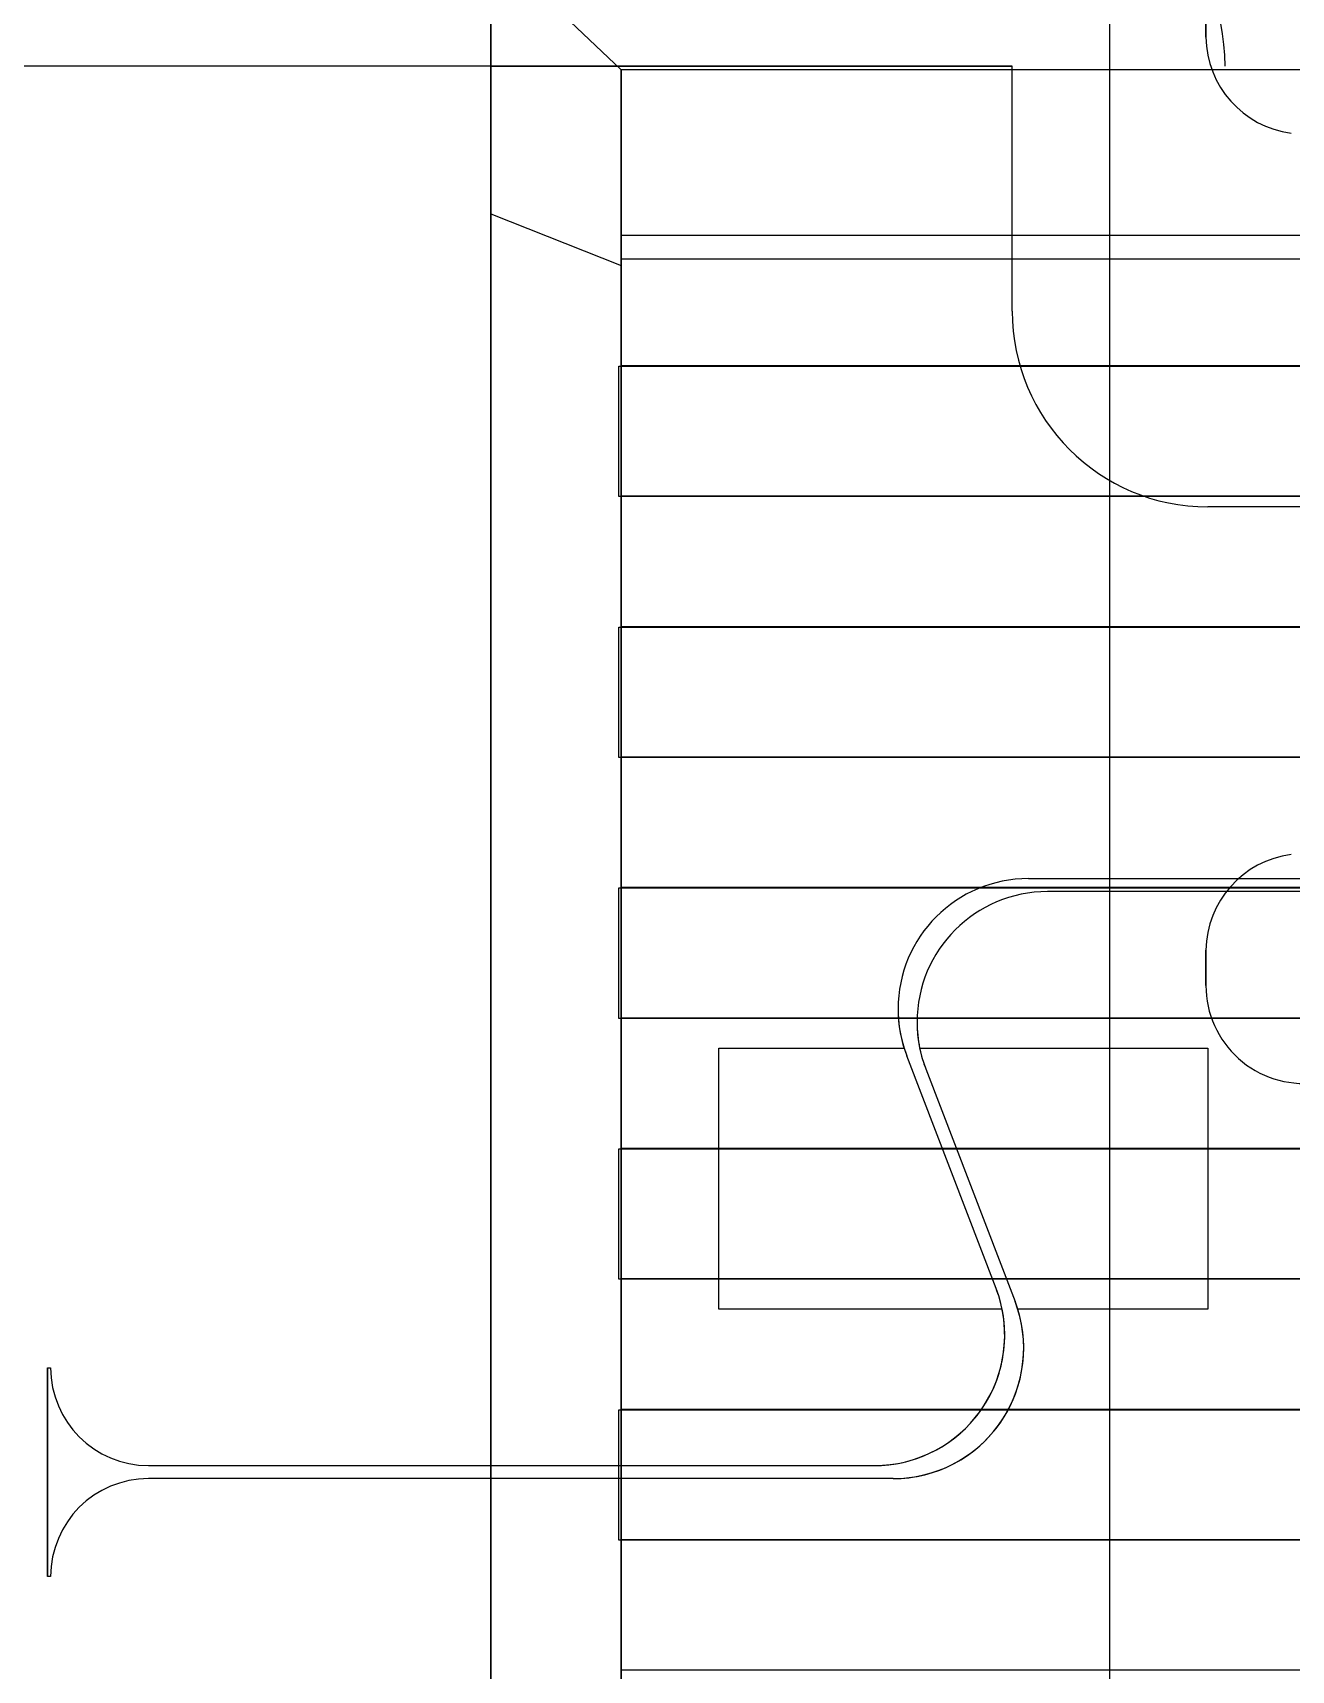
# Model space of a CAD drawing. Header units: millimetres. Extents: x -26.5 to 28.9, y -30 to 30.
# Drawn here: x 22.648 to 24.578, y -10.394 to -7.883 of the extents above; entities that cross this region are included whole.
import ezdxf

# ---------------------------------------------------------------- set-up
doc = ezdxf.new("R2010")
doc.units = ezdxf.units.MM
doc.layers.add('Feature', color=7, linetype='CONTINUOUS')

msp = doc.modelspace()

# ---------------------------------------------------------------- linework, layer by layer
at = {"layer": 'Feature'}
for p, q in [((23.35, -7.29, 4.2), (23.35, -12.89, 4.2)), ((23.35, -7.29, 4.2), (23.35, -12.89, 4.2)), ((24.3, -12.59, 4.5), (24.3, -7.59, 4.5)), ((24.3, -12.59, 4.5), (24.3, -7.59, 4.5)), ((24.3, -12.59, 4.57), (24.3, -7.59, 4.57)), ((24.3, -12.59, 4.57), (24.3, -7.59, 4.57)), ((23.35, -12.43, 3.53), (23.35, -7.75, 3.53)), ((23.35, -7.75, 2.98479), (23.35, -8.16076, 2.57)), ((23.35, -7.75, 2.98479), (23.55, -7.94, 3.06294)), ((23.35, -7.75, 2.98479), (23.35, -8.16076, 2.57)), ((23.35, -7.75, 3.53), (23.55, -7.94, 3.34)), ((23.35, -7.75, 2.98479), (23.55, -7.94, 3.06294)), ((23.35, -7.75, 3.53), (23.55, -7.94, 3.34)), ((23.35, -12.43, 3.53), (23.35, -7.75, 3.53)), ((24.4472, -7.83585, 4.5), (24.4472, -7.89, 4.5)), ((24.4472, -7.89, 4.2), (24.4472, -7.83585, 4.2)), ((24.4472, -7.83585, 4.5), (24.4472, -7.89, 4.5)), ((24.4472, -7.89, 4.2), (24.4472, -7.83585, 4.2)), ((24.4472, -7.89, 4.2), (24.4472, -7.89, 4.2)), ((24.4472, -7.89, 4.2), (24.4472, -7.89, 4.5)), ((24.4472, -7.89, 4.2), (24.4472, -7.89, 4.5)), ((24.4472, -7.89, 4.2), (24.4472, -7.89, 4.2)), ((24.4472, -7.89, 4.2), (24.4472, -7.89, 4.5)), ((24.4472, -7.89, 4.2), (24.4472, -7.89, 4.5)), ((24.15, -7.93449, 1.6), (22, -7.93449, 1.6)), ((24.15, -7.93449, 1.6), (22, -7.93449, 1.6)), ((23.35, -7.93449, 1.9), (24.15, -7.93449, 1.9)), ((23.35, -10.08, 1.9), (23.35, -7.93449, 1.9)), ((23.35, -7.93449, 1.9), (24.15, -7.93449, 1.9)), ((23.35, -10.08, 1.9), (23.35, -7.93449, 1.9)), ((23.55, -8.2301, 2.77), (23.55, -7.94, 3.06294)), ((25.9, -7.94, 3.06294), (23.55, -7.94, 3.06294)), ((23.55, -7.94, 3.06294), (23.55, -7.94, 3.33)), ((25.54, -7.94, 3.33), (23.55, -7.94, 3.33)), ((25.9, -7.94, 3.06294), (23.55, -7.94, 3.06294)), ((23.55, -12.24, 3.33), (23.55, -7.94, 3.33)), ((23.55, -7.94, 3.06294), (23.55, -7.94, 3.33)), ((23.55, -8.2301, 2.77), (23.55, -7.94, 3.06294)), ((25.54, -7.94, 3.33), (23.55, -7.94, 3.33)), ((23.55, -12.24, 3.33), (23.55, -7.94, 3.33)), ((23.55, -8.24, 2.76), (23.55, -7.94, 3.06294)), ((23.55, -7.94, 3.06294), (23.55, -7.94, 3.34)), ((23.55, -7.94, 3.34), (23.55, -12.24, 3.34)), ((23.55, -8.24, 2.76), (23.55, -7.94, 3.06294)), ((23.55, -7.94, 3.06294), (23.55, -7.94, 3.34)), ((23.55, -7.94, 3.34), (23.55, -12.24, 3.34)), ((24.15, -8.31, 1.9), (24.15, -7.93449, 1.9)), ((24.15, -8.31, 1.9), (24.15, -7.93449, 1.9)), ((24.15, -8.31, 1.6), (24.15, -7.93449, 1.6)), ((24.15, -8.31, 1.6), (24.15, -7.93449, 1.6)), ((23.35, -8.16076, 2.57), (23.35, -12.0192, 2.57)), ((23.35, -8.16076, 2.57), (23.55, -8.24, 2.76)), ((23.35, -8.16076, 2.57), (23.55, -8.24, 2.76)), ((23.35, -8.16076, 2.57), (23.35, -12.0192, 2.57)), ((23.55, -8.19338, 3.35), (24.8267, -8.19338, 3.35)), ((23.55, -8.19338, 3.33), (25.4779, -8.19338, 3.33)), ((23.55, -8.19338, 3.35), (23.55, -8.19338, 3.33)), ((23.55, -8.19338, 3.33), (23.55, -8.39338, 3.33)), ((23.55, -8.19338, 3.35), (23.55, -8.39338, 3.35)), ((23.55, -8.19338, 3.35), (23.55, -8.19338, 3.33)), ((23.55, -8.19338, 3.35), (24.8267, -8.19338, 3.35)), ((23.55, -8.19338, 3.35), (23.55, -8.39338, 3.35)), ((23.55, -8.19338, 3.33), (23.55, -8.39338, 3.33)), ((23.55, -8.19338, 3.33), (25.4779, -8.19338, 3.33)), ((25.54, -8.2301, 2.77), (23.55, -8.2301, 2.77)), ((23.55, -8.2301, 2.77), (23.55, -11.9499, 2.77)), ((23.55, -8.2301, 2.77), (23.55, -11.9499, 2.77)), ((25.54, -8.2301, 2.77), (23.55, -8.2301, 2.77)), ((23.55, -11.94, 2.76), (23.55, -8.24, 2.76)), ((23.55, -11.94, 2.76), (23.55, -8.24, 2.76)), ((24.15, -8.31, 1.9), (24.15, -8.31, 1.6)), ((24.15, -8.31, 1.9), (24.15, -8.31, 1.6)), ((23.5467, -8.59434, 2.77), (23.5467, -8.39434, 2.77)), ((23.5467, -8.39434, 2.75), (23.5467, -8.39434, 2.77)), ((23.5467, -8.59434, 2.75), (23.5467, -8.39434, 2.75)), ((23.5467, -8.39434, 2.77), (25.4745, -8.39434, 2.77)), ((23.5467, -8.39434, 2.75), (25.4745, -8.39434, 2.75)), ((23.5467, -8.39434, 2.75), (23.5467, -8.39434, 2.77)), ((23.5467, -8.39434, 2.75), (25.4745, -8.39434, 2.75)), ((23.5467, -8.59434, 2.75), (23.5467, -8.39434, 2.75)), ((23.5467, -8.39434, 2.77), (25.4745, -8.39434, 2.77)), ((23.5467, -8.59434, 2.77), (23.5467, -8.39434, 2.77)), ((23.55, -8.39338, 3.35), (23.55, -8.39338, 3.33)), ((23.55, -8.39338, 3.35), (24.8267, -8.39338, 3.35)), ((23.55, -8.39338, 3.35), (23.55, -8.39338, 3.33)), ((23.55, -8.39338, 3.33), (25.4779, -8.39338, 3.33)), ((23.55, -8.39338, 3.35), (24.8267, -8.39338, 3.35)), ((23.55, -8.39338, 3.33), (25.4779, -8.39338, 3.33)), ((25.4745, -8.59434, 2.77), (23.5467, -8.59434, 2.77)), ((23.5467, -8.59434, 2.75), (23.5467, -8.59434, 2.77)), ((25.4745, -8.59434, 2.75), (23.5467, -8.59434, 2.75)), ((23.5467, -8.59434, 2.75), (23.5467, -8.59434, 2.77)), ((25.4745, -8.59434, 2.75), (23.5467, -8.59434, 2.75)), ((25.4745, -8.59434, 2.77), (23.5467, -8.59434, 2.77)), ((23.55, -8.59338, 3.35), (24.8267, -8.59338, 3.35)), ((23.55, -8.59338, 3.33), (25.4779, -8.59338, 3.33)), ((23.55, -8.59338, 3.35), (23.55, -8.59338, 3.33)), ((23.55, -8.59338, 3.33), (23.55, -8.79338, 3.33)), ((23.55, -8.59338, 3.35), (23.55, -8.79338, 3.35)), ((23.55, -8.59338, 3.35), (23.55, -8.59338, 3.33)), ((23.55, -8.59338, 3.35), (24.8267, -8.59338, 3.35)), ((23.55, -8.59338, 3.35), (23.55, -8.79338, 3.35)), ((23.55, -8.59338, 3.33), (23.55, -8.79338, 3.33)), ((23.55, -8.59338, 3.33), (25.4779, -8.59338, 3.33)), ((25.75, -8.61, 1.9), (24.45, -8.61, 1.9)), ((24.45, -8.61, 1.9), (24.45, -8.61, 1.6)), ((25.75, -8.61, 1.6), (24.45, -8.61, 1.6)), ((24.45, -8.61, 1.9), (24.45, -8.61, 1.6)), ((25.75, -8.61, 1.9), (24.45, -8.61, 1.9)), ((25.75, -8.61, 1.6), (24.45, -8.61, 1.6)), ((23.5467, -8.99434, 2.77), (23.5467, -8.79434, 2.77)), ((23.5467, -8.79434, 2.75), (23.5467, -8.79434, 2.77)), ((23.5467, -8.99434, 2.75), (23.5467, -8.79434, 2.75)), ((23.5467, -8.79434, 2.77), (25.4745, -8.79434, 2.77)), ((23.5467, -8.79434, 2.75), (25.4745, -8.79434, 2.75)), ((23.5467, -8.79434, 2.75), (23.5467, -8.79434, 2.77)), ((23.5467, -8.79434, 2.75), (25.4745, -8.79434, 2.75)), ((23.5467, -8.99434, 2.75), (23.5467, -8.79434, 2.75)), ((23.5467, -8.79434, 2.77), (25.4745, -8.79434, 2.77)), ((23.5467, -8.99434, 2.77), (23.5467, -8.79434, 2.77)), ((23.55, -8.79338, 3.35), (23.55, -8.79338, 3.33)), ((23.55, -8.79338, 3.35), (24.8267, -8.79338, 3.35)), ((23.55, -8.79338, 3.35), (23.55, -8.79338, 3.33)), ((23.55, -8.79338, 3.33), (25.4779, -8.79338, 3.33)), ((23.55, -8.79338, 3.35), (24.8267, -8.79338, 3.35)), ((23.55, -8.79338, 3.33), (25.4779, -8.79338, 3.33)), ((25.4745, -8.99434, 2.77), (23.5467, -8.99434, 2.77)), ((23.5467, -8.99434, 2.75), (23.5467, -8.99434, 2.77)), ((25.4745, -8.99434, 2.75), (23.5467, -8.99434, 2.75)), ((23.5467, -8.99434, 2.75), (23.5467, -8.99434, 2.77)), ((25.4745, -8.99434, 2.75), (23.5467, -8.99434, 2.75)), ((25.4745, -8.99434, 2.77), (23.5467, -8.99434, 2.77)), ((23.55, -8.99338, 3.35), (24.8267, -8.99338, 3.35)), ((23.55, -8.99338, 3.33), (25.4779, -8.99338, 3.33)), ((23.55, -8.99338, 3.35), (23.55, -8.99338, 3.33)), ((23.55, -8.99338, 3.33), (23.55, -9.19338, 3.33)), ((23.55, -8.99338, 3.35), (23.55, -9.19338, 3.35)), ((23.55, -8.99338, 3.35), (23.55, -8.99338, 3.33)), ((23.55, -8.99338, 3.35), (24.8267, -8.99338, 3.35)), ((23.55, -8.99338, 3.35), (23.55, -9.19338, 3.35)), ((23.55, -8.99338, 3.33), (23.55, -9.19338, 3.33)), ((23.55, -8.99338, 3.33), (25.4779, -8.99338, 3.33)), ((24.1749, -9.18, 1.9), (24.1749, -9.18, 1.6)), ((24.1749, -9.18, 1.9), (25.6751, -9.18, 1.9)), ((24.1749, -9.18, 1.6), (25.6751, -9.18, 1.6)), ((24.1749, -9.18, 1.9), (25.6751, -9.18, 1.9)), ((24.1749, -9.18, 1.9), (24.1749, -9.18, 1.6)), ((24.1749, -9.18, 1.6), (25.6751, -9.18, 1.6)), ((23.5467, -9.39434, 2.77), (23.5467, -9.19434, 2.77)), ((23.5467, -9.19434, 2.75), (23.5467, -9.19434, 2.77)), ((23.5467, -9.39434, 2.75), (23.5467, -9.19434, 2.75)), ((23.5467, -9.19434, 2.77), (25.4745, -9.19434, 2.77)), ((23.5467, -9.19434, 2.75), (25.4745, -9.19434, 2.75)), ((23.5467, -9.19434, 2.75), (23.5467, -9.19434, 2.77)), ((23.5467, -9.19434, 2.75), (25.4745, -9.19434, 2.75)), ((23.5467, -9.39434, 2.75), (23.5467, -9.19434, 2.75)), ((23.5467, -9.19434, 2.77), (25.4745, -9.19434, 2.77)), ((23.5467, -9.39434, 2.77), (23.5467, -9.19434, 2.77)), ((23.55, -9.19338, 3.35), (23.55, -9.19338, 3.33)), ((23.55, -9.19338, 3.35), (24.8267, -9.19338, 3.35)), ((23.55, -9.19338, 3.35), (23.55, -9.19338, 3.33)), ((23.55, -9.19338, 3.33), (25.4779, -9.19338, 3.33)), ((23.55, -9.19338, 3.35), (24.8267, -9.19338, 3.35)), ((23.55, -9.19338, 3.33), (25.4779, -9.19338, 3.33)), ((25.646, -9.2, 1.9), (24.204, -9.2, 1.9)), ((24.204, -9.2, 1.9), (24.204, -9.2, 1.6)), ((25.646, -9.2, 1.6), (24.204, -9.2, 1.6)), ((24.204, -9.2, 1.9), (24.204, -9.2, 1.6)), ((25.646, -9.2, 1.9), (24.204, -9.2, 1.9)), ((25.646, -9.2, 1.6), (24.204, -9.2, 1.6)), ((24.4472, -9.29, 4.5), (24.4472, -9.34415, 4.5)), ((24.4472, -9.29, 4.2), (24.4472, -9.29, 4.2)), ((24.4472, -9.34415, 4.2), (24.4472, -9.29, 4.2)), ((24.4472, -9.34415, 4.2), (24.4472, -9.29, 4.2)), ((24.4472, -9.29, 4.2), (24.4472, -9.29, 4.5)), ((24.4472, -9.29, 4.5), (24.4472, -9.34415, 4.5)), ((24.4472, -9.29, 4.2), (24.4472, -9.29, 4.2)), ((24.4472, -9.29, 4.2), (24.4472, -9.29, 4.5)), ((24.4472, -9.29, 4.2), (24.4472, -9.29, 4.5)), ((24.4472, -9.29, 4.2), (24.4472, -9.29, 4.5)), ((24.4472, -9.34415, 4.2), (24.4472, -9.34415, 4.5)), ((24.4472, -9.34415, 4.2), (24.4472, -9.34415, 4.5)), ((23.9749, -9.38, 1.9), (23.9749, -9.38, 1.6)), ((23.9749, -9.38, 1.9), (23.9749, -9.38, 1.6)), ((25.4745, -9.39434, 2.77), (23.5467, -9.39434, 2.77)), ((23.5467, -9.39434, 2.75), (23.5467, -9.39434, 2.77)), ((25.4745, -9.39434, 2.75), (23.5467, -9.39434, 2.75)), ((23.5467, -9.39434, 2.75), (23.5467, -9.39434, 2.77)), ((25.4745, -9.39434, 2.75), (23.5467, -9.39434, 2.75)), ((25.4745, -9.39434, 2.77), (23.5467, -9.39434, 2.77)), ((23.55, -9.39338, 3.35), (24.8267, -9.39338, 3.35)), ((23.55, -9.39338, 3.33), (25.4779, -9.39338, 3.33)), ((23.55, -9.39338, 3.35), (23.55, -9.39338, 3.33)), ((23.55, -9.39338, 3.33), (23.55, -9.59338, 3.33)), ((23.55, -9.39338, 3.35), (23.55, -9.59338, 3.35)), ((23.55, -9.39338, 3.35), (23.55, -9.39338, 3.33)), ((23.55, -9.39338, 3.35), (24.8267, -9.39338, 3.35)), ((23.55, -9.39338, 3.35), (23.55, -9.59338, 3.35)), ((23.55, -9.39338, 3.33), (23.55, -9.59338, 3.33)), ((23.55, -9.39338, 3.33), (25.4779, -9.39338, 3.33)), ((24.004, -9.4, 1.9), (24.004, -9.4, 1.6)), ((24.004, -9.4, 1.9), (24.004, -9.4, 1.6)), ((23.7, -9.84, 1.7), (23.7, -9.44, 1.7)), ((23.7, -9.44, 1.7), (23.9841, -9.44, 1.7)), ((23.7, -9.44, 1.7), (23.9841, -9.44, 1.7)), ((23.7, -9.44, 1.7), (23.7, -9.44, 1.6)), ((23.7, -9.44, 1.6), (23.9841, -9.44, 1.6)), ((23.7, -9.84, 1.6), (23.7, -9.44, 1.6)), ((23.7, -9.44, 1.7), (23.7, -9.44, 1.6)), ((23.7, -9.84, 1.7), (23.7, -9.44, 1.7)), ((23.7, -9.44, 1.6), (23.9841, -9.44, 1.6)), ((23.7, -9.84, 1.6), (23.7, -9.44, 1.6)), ((23.9841, -9.44, 1.7), (23.9841, -9.44, 1.6)), ((23.9841, -9.44, 1.7), (23.9841, -9.44, 1.6)), ((24.0081, -9.44, 1.6), (24.0081, -9.44, 1.7)), ((24.0081, -9.44, 1.6), (24.45, -9.44, 1.6)), ((24.0081, -9.44, 1.7), (24.45, -9.44, 1.7)), ((24.0081, -9.44, 1.6), (24.0081, -9.44, 1.7)), ((24.0081, -9.44, 1.7), (24.45, -9.44, 1.7)), ((24.0081, -9.44, 1.6), (24.45, -9.44, 1.6)), ((24.45, -9.44, 1.7), (24.45, -9.44, 1.6)), ((24.45, -9.44, 1.7), (24.45, -9.84, 1.7)), ((24.45, -9.44, 1.6), (24.45, -9.84, 1.6)), ((24.45, -9.44, 1.7), (24.45, -9.84, 1.7)), ((24.45, -9.44, 1.7), (24.45, -9.44, 1.6)), ((24.45, -9.44, 1.6), (24.45, -9.84, 1.6)), ((24.1252, -9.80828, 1.9), (23.9882, -9.45172, 1.9)), ((23.9882, -9.45172, 1.9), (23.9882, -9.45172, 1.7)), ((24.1252, -9.80828, 1.7), (23.9882, -9.45172, 1.7)), ((23.9882, -9.45172, 1.9), (23.9882, -9.45172, 1.7)), ((24.1252, -9.80828, 1.9), (23.9882, -9.45172, 1.9)), ((24.1252, -9.80828, 1.7), (23.9882, -9.45172, 1.7)), ((24.0173, -9.47172, 1.9), (24.0173, -9.47172, 1.7)), ((24.0173, -9.47172, 1.9), (24.1543, -9.82828, 1.9)), ((24.0173, -9.47172, 1.9), (24.0173, -9.47172, 1.7)), ((24.0173, -9.47172, 1.7), (24.1543, -9.82828, 1.7)), ((24.0173, -9.47172, 1.9), (24.1543, -9.82828, 1.9)), ((24.0173, -9.47172, 1.7), (24.1543, -9.82828, 1.7)), ((23.5467, -9.79434, 2.77), (23.5467, -9.59434, 2.77)), ((23.5467, -9.59434, 2.75), (23.5467, -9.59434, 2.77)), ((23.5467, -9.79434, 2.75), (23.5467, -9.59434, 2.75)), ((23.5467, -9.59434, 2.77), (25.4745, -9.59434, 2.77)), ((23.5467, -9.59434, 2.75), (25.4745, -9.59434, 2.75)), ((23.5467, -9.59434, 2.75), (23.5467, -9.59434, 2.77)), ((23.5467, -9.59434, 2.75), (25.4745, -9.59434, 2.75)), ((23.5467, -9.79434, 2.75), (23.5467, -9.59434, 2.75)), ((23.5467, -9.59434, 2.77), (25.4745, -9.59434, 2.77)), ((23.5467, -9.79434, 2.77), (23.5467, -9.59434, 2.77)), ((23.55, -9.59338, 3.35), (23.55, -9.59338, 3.33)), ((23.55, -9.59338, 3.35), (24.8267, -9.59338, 3.35)), ((23.55, -9.59338, 3.35), (23.55, -9.59338, 3.33)), ((23.55, -9.59338, 3.33), (25.4779, -9.59338, 3.33)), ((23.55, -9.59338, 3.35), (24.8267, -9.59338, 3.35)), ((23.55, -9.59338, 3.33), (25.4779, -9.59338, 3.33)), ((25.4745, -9.79434, 2.77), (23.5467, -9.79434, 2.77)), ((23.5467, -9.79434, 2.75), (23.5467, -9.79434, 2.77)), ((25.4745, -9.79434, 2.75), (23.5467, -9.79434, 2.75)), ((23.5467, -9.79434, 2.75), (23.5467, -9.79434, 2.77)), ((25.4745, -9.79434, 2.75), (23.5467, -9.79434, 2.75)), ((25.4745, -9.79434, 2.77), (23.5467, -9.79434, 2.77)), ((23.55, -9.79338, 3.35), (24.8267, -9.79338, 3.35)), ((23.55, -9.79338, 3.33), (25.4779, -9.79338, 3.33)), ((23.55, -9.79338, 3.35), (23.55, -9.79338, 3.33)), ((23.55, -9.79338, 3.33), (23.55, -9.99338, 3.33)), ((23.55, -9.79338, 3.35), (23.55, -9.99338, 3.35)), ((23.55, -9.79338, 3.35), (23.55, -9.79338, 3.33)), ((23.55, -9.79338, 3.35), (24.8267, -9.79338, 3.35)), ((23.55, -9.79338, 3.35), (23.55, -9.99338, 3.35)), ((23.55, -9.79338, 3.33), (23.55, -9.99338, 3.33)), ((23.55, -9.79338, 3.33), (25.4779, -9.79338, 3.33)), ((24.1252, -9.80828, 1.9), (24.1252, -9.80828, 1.7)), ((24.1252, -9.80828, 1.9), (24.1252, -9.80828, 1.7)), ((24.1344, -9.84, 1.7), (23.7, -9.84, 1.7)), ((24.1344, -9.84, 1.6), (23.7, -9.84, 1.6)), ((23.7, -9.84, 1.7), (23.7, -9.84, 1.6)), ((24.1344, -9.84, 1.7), (23.7, -9.84, 1.7)), ((23.7, -9.84, 1.7), (23.7, -9.84, 1.6)), ((24.1344, -9.84, 1.6), (23.7, -9.84, 1.6)), ((24.1344, -9.84, 1.6), (24.1344, -9.84, 1.7)), ((24.1344, -9.84, 1.6), (24.1344, -9.84, 1.7)), ((24.1543, -9.82828, 1.9), (24.1543, -9.82828, 1.7)), ((24.1543, -9.82828, 1.9), (24.1543, -9.82828, 1.7)), ((24.1584, -9.84, 1.7), (24.1584, -9.84, 1.6)), ((24.45, -9.84, 1.7), (24.1584, -9.84, 1.7)), ((24.45, -9.84, 1.6), (24.1584, -9.84, 1.6)), ((24.1584, -9.84, 1.7), (24.1584, -9.84, 1.6)), ((24.45, -9.84, 1.7), (24.1584, -9.84, 1.7)), ((24.45, -9.84, 1.6), (24.1584, -9.84, 1.6)), ((24.45, -9.84, 1.7), (24.45, -9.84, 1.6)), ((24.45, -9.84, 1.7), (24.45, -9.84, 1.6)), ((22.67, -9.93, 1.6), (22.675, -9.93, 1.6)), ((22.67, -9.93, 1.9), (22.675, -9.93, 1.9)), ((22.67, -9.93, 1.9), (22.67, -9.93, 1.6)), ((22.67, -10.25, 1.9), (22.67, -9.93, 1.9)), ((22.67, -9.93, 1.9), (22.675, -9.93, 1.9)), ((22.67, -9.93, 1.9), (22.67, -9.93, 1.6)), ((22.67, -10.25, 1.9), (22.67, -9.93, 1.9)), ((22.67, -9.93, 1.6), (22.67, -10.25, 1.6)), ((22.67, -9.93, 1.6), (22.675, -9.93, 1.6)), ((22.67, -9.93, 1.6), (22.67, -10.25, 1.6)), ((22.675, -9.93, 1.9), (22.675, -9.93, 1.6)), ((22.675, -9.93, 1.9), (22.675, -9.93, 1.6)), ((23.5467, -10.1943, 2.77), (23.5467, -9.99434, 2.77)), ((23.5467, -9.99434, 2.75), (23.5467, -9.99434, 2.77)), ((23.5467, -10.1943, 2.75), (23.5467, -9.99434, 2.75)), ((23.5467, -9.99434, 2.77), (25.4745, -9.99434, 2.77)), ((23.5467, -9.99434, 2.75), (25.4745, -9.99434, 2.75)), ((23.5467, -9.99434, 2.75), (23.5467, -9.99434, 2.77)), ((23.5467, -9.99434, 2.75), (25.4745, -9.99434, 2.75)), ((23.5467, -10.1943, 2.75), (23.5467, -9.99434, 2.75)), ((23.5467, -9.99434, 2.77), (25.4745, -9.99434, 2.77)), ((23.5467, -10.1943, 2.77), (23.5467, -9.99434, 2.77)), ((23.55, -9.99338, 3.35), (23.55, -9.99338, 3.33)), ((23.55, -9.99338, 3.35), (24.8267, -9.99338, 3.35)), ((23.55, -9.99338, 3.35), (23.55, -9.99338, 3.33)), ((23.55, -9.99338, 3.33), (25.4779, -9.99338, 3.33)), ((23.55, -9.99338, 3.35), (24.8267, -9.99338, 3.35)), ((23.55, -9.99338, 3.33), (25.4779, -9.99338, 3.33)), ((22.825, -10.08, 1.6), (23.9385, -10.08, 1.6)), ((22.825, -10.08, 1.9), (23.35, -10.08, 1.9)), ((22.825, -10.08, 1.9), (22.825, -10.08, 1.6)), ((22.825, -10.08, 1.9), (22.825, -10.08, 1.6)), ((22.825, -10.08, 1.9), (23.35, -10.08, 1.9)), ((22.825, -10.08, 1.6), (23.9385, -10.08, 1.6)), ((23.35, -10.08, 1.9), (23.9385, -10.08, 1.9)), ((23.35, -10.1, 1.9), (23.35, -10.08, 1.9)), ((23.35, -10.08, 1.9), (23.9385, -10.08, 1.9)), ((23.35, -10.1, 1.9), (23.35, -10.08, 1.9)), ((23.9385, -10.08, 1.9), (23.9385, -10.08, 1.6)), ((23.9385, -10.08, 1.9), (23.9385, -10.08, 1.6)), ((22.825, -10.1, 1.9), (22.825, -10.1, 1.6)), ((23.9676, -10.1, 1.6), (22.825, -10.1, 1.6)), ((22.825, -10.1, 1.9), (22.825, -10.1, 1.6)), ((23.35, -10.1, 1.9), (22.825, -10.1, 1.9)), ((23.35, -10.1, 1.9), (22.825, -10.1, 1.9)), ((23.9676, -10.1, 1.6), (22.825, -10.1, 1.6)), ((23.35, -12.2455, 1.9), (23.35, -10.1, 1.9)), ((23.9676, -10.1, 1.9), (23.35, -10.1, 1.9)), ((23.35, -12.2455, 1.9), (23.35, -10.1, 1.9)), ((23.9676, -10.1, 1.9), (23.35, -10.1, 1.9)), ((23.9676, -10.1, 1.9), (23.9676, -10.1, 1.6)), ((23.9676, -10.1, 1.9), (23.9676, -10.1, 1.6)), ((23.55, -10.1934, 3.35), (24.8267, -10.1934, 3.35)), ((23.55, -10.1934, 3.33), (25.4779, -10.1934, 3.33)), ((23.55, -10.1934, 3.35), (23.55, -10.1934, 3.33)), ((23.55, -10.1934, 3.33), (23.55, -10.3934, 3.33)), ((23.55, -10.1934, 3.35), (23.55, -10.3934, 3.35)), ((23.55, -10.1934, 3.35), (23.55, -10.1934, 3.33)), ((23.55, -10.1934, 3.35), (24.8267, -10.1934, 3.35)), ((23.55, -10.1934, 3.35), (23.55, -10.3934, 3.35)), ((23.55, -10.1934, 3.33), (23.55, -10.3934, 3.33)), ((23.55, -10.1934, 3.33), (25.4779, -10.1934, 3.33)), ((25.4745, -10.1943, 2.77), (23.5467, -10.1943, 2.77)), ((23.5467, -10.1943, 2.75), (23.5467, -10.1943, 2.77)), ((25.4745, -10.1943, 2.75), (23.5467, -10.1943, 2.75)), ((23.5467, -10.1943, 2.75), (23.5467, -10.1943, 2.77)), ((25.4745, -10.1943, 2.75), (23.5467, -10.1943, 2.75)), ((25.4745, -10.1943, 2.77), (23.5467, -10.1943, 2.77)), ((22.675, -10.25, 1.6), (22.67, -10.25, 1.6)), ((22.67, -10.25, 1.9), (22.67, -10.25, 1.6)), ((22.675, -10.25, 1.9), (22.67, -10.25, 1.9)), ((22.675, -10.25, 1.9), (22.67, -10.25, 1.9)), ((22.67, -10.25, 1.9), (22.67, -10.25, 1.6)), ((22.675, -10.25, 1.6), (22.67, -10.25, 1.6)), ((22.675, -10.25, 1.9), (22.675, -10.25, 1.6)), ((22.675, -10.25, 1.9), (22.675, -10.25, 1.6)), ((23.55, -10.3934, 3.35), (23.55, -10.3934, 3.33)), ((23.55, -10.3934, 3.35), (24.8267, -10.3934, 3.35)), ((23.55, -10.3934, 3.35), (23.55, -10.3934, 3.33)), ((23.55, -10.3934, 3.33), (25.4779, -10.3934, 3.33)), ((23.55, -10.3934, 3.35), (24.8267, -10.3934, 3.35)), ((23.55, -10.3934, 3.33), (25.4779, -10.3934, 3.33))]:
    msp.add_line(p, q, dxfattribs=at)
for centre, radius, start, end in [((24.15, -7.93449, 2.05), 0.32657, 0, 90), ((24.15, -7.93449, 2.05), 0.32657, 0, 90), ((24.5972, -7.88819, 4.5), 0.15, -179.31, -97.3402), ((24.5972, -7.88819, 4.2), 0.15, -179.31, -97.3402), ((24.5972, -7.88819, 4.2), 0.15, -179.31, -97.3402), ((24.5972, -7.88819, 4.5), 0.15, -179.31, -97.3402), ((23.35, -7.93449, 2.05), 0, 90, 0), ((23.35, -7.93449, 2.05), 0, 90, 0), ((24.15, -7.93449, 2.05), 0, 90, 0), ((24.15, -7.93449, 2.05), 0, 90, 0), ((24.45, -8.31, 1.9), 0.3, 180, -90), ((24.45, -8.31, 1.9), 0.3, 180, -90), ((24.45, -8.31, 1.6), 0.3, 180, -90), ((24.45, -8.31, 1.6), 0.3, 180, -90), ((24.5972, -9.29181, 4.5), 0.15, 97.3402, 179.31), ((24.5972, -9.29181, 4.2), 0.15, 97.3402, 179.31), ((24.5972, -9.29181, 4.2), 0.15, 97.3402, 179.31), ((24.5972, -9.29181, 4.5), 0.15, 97.3402, 179.31), ((24.1749, -9.38, 1.6), 0.2, 90, 180), ((24.1749, -9.38, 1.9), 0.2, 90, 180), ((24.1749, -9.38, 1.9), 0.2, 90, 180), ((24.1749, -9.38, 1.6), 0.2, 90, 180), ((24.204, -9.4, 1.9), 0.2, 90, 180), ((24.204, -9.4, 1.9), 0.2, 90, 180), ((24.204, -9.4, 1.6), 0.2, 90, 180), ((24.204, -9.4, 1.6), 0.2, 90, 180), ((24.5972, -9.34415, 4.5), 0.15, 180, -83.6598), ((24.5972, -9.34415, 4.2), 0.15, 180, -83.6598), ((24.5972, -9.34415, 4.5), 0.15, 180, -83.6598), ((24.5972, -9.34415, 4.2), 0.15, 180, -83.6598), ((24.1749, -9.38, 1.9), 0.2, 180, -158.987), ((24.1749, -9.38, 1.6), 0.2, 180, -162.542), ((24.1749, -9.38, 1.9), 0.2, 180, -158.987), ((24.1749, -9.38, 1.6), 0.2, 180, -162.542), ((24.204, -9.4, 1.9), 0.2, 180, -158.987), ((24.204, -9.4, 1.6), 0.2, 180, -168.463), ((24.204, -9.4, 1.9), 0.2, 180, -158.987), ((24.204, -9.4, 1.6), 0.2, 180, -168.463), ((24.1749, -9.38, 1.7), 0.2, -162.542, -158.987), ((24.1749, -9.38, 1.7), 0.2, -162.542, -158.987), ((24.204, -9.4, 1.7), 0.2, -168.463, -158.987), ((24.204, -9.4, 1.7), 0.2, -168.463, -158.987), ((23.9385, -9.88, 1.9), 0.2, -90, 21.0134), ((23.9385, -9.88, 1.9), 0.2, -90, 21.0134), ((23.9385, -9.88, 1.7), 0.2, 11.537, 21.0134), ((23.9385, -9.88, 1.7), 0.2, 11.537, 21.0134), ((23.9385, -9.88, 1.6), 0.2, -90, 11.537), ((23.9385, -9.88, 1.6), 0.2, -90, 11.537), ((23.9676, -9.9, 1.9), 0.2, -90, 21.0134), ((23.9676, -9.9, 1.9), 0.2, -90, 21.0134), ((23.9676, -9.9, 1.6), 0.2, -90, 17.4576), ((23.9676, -9.9, 1.6), 0.2, -90, 17.4576), ((23.9676, -9.9, 1.7), 0.2, 17.4576, 21.0134), ((23.9676, -9.9, 1.7), 0.2, 17.4576, 21.0134), ((22.825, -9.93, 1.6), 0.15, 180, -90), ((22.825, -9.93, 1.9), 0.15, 180, -90), ((22.825, -9.93, 1.9), 0.15, 180, -90), ((22.825, -9.93, 1.6), 0.15, 180, -90), ((22.825, -10.25, 1.6), 0.15, 90, 180), ((22.825, -10.25, 1.9), 0.15, 90, 180), ((22.825, -10.25, 1.9), 0.15, 90, 180), ((22.825, -10.25, 1.6), 0.15, 90, 180)]:
    msp.add_arc(centre, radius, start, end, dxfattribs=at)

doc.saveas('drawing.dxf')
